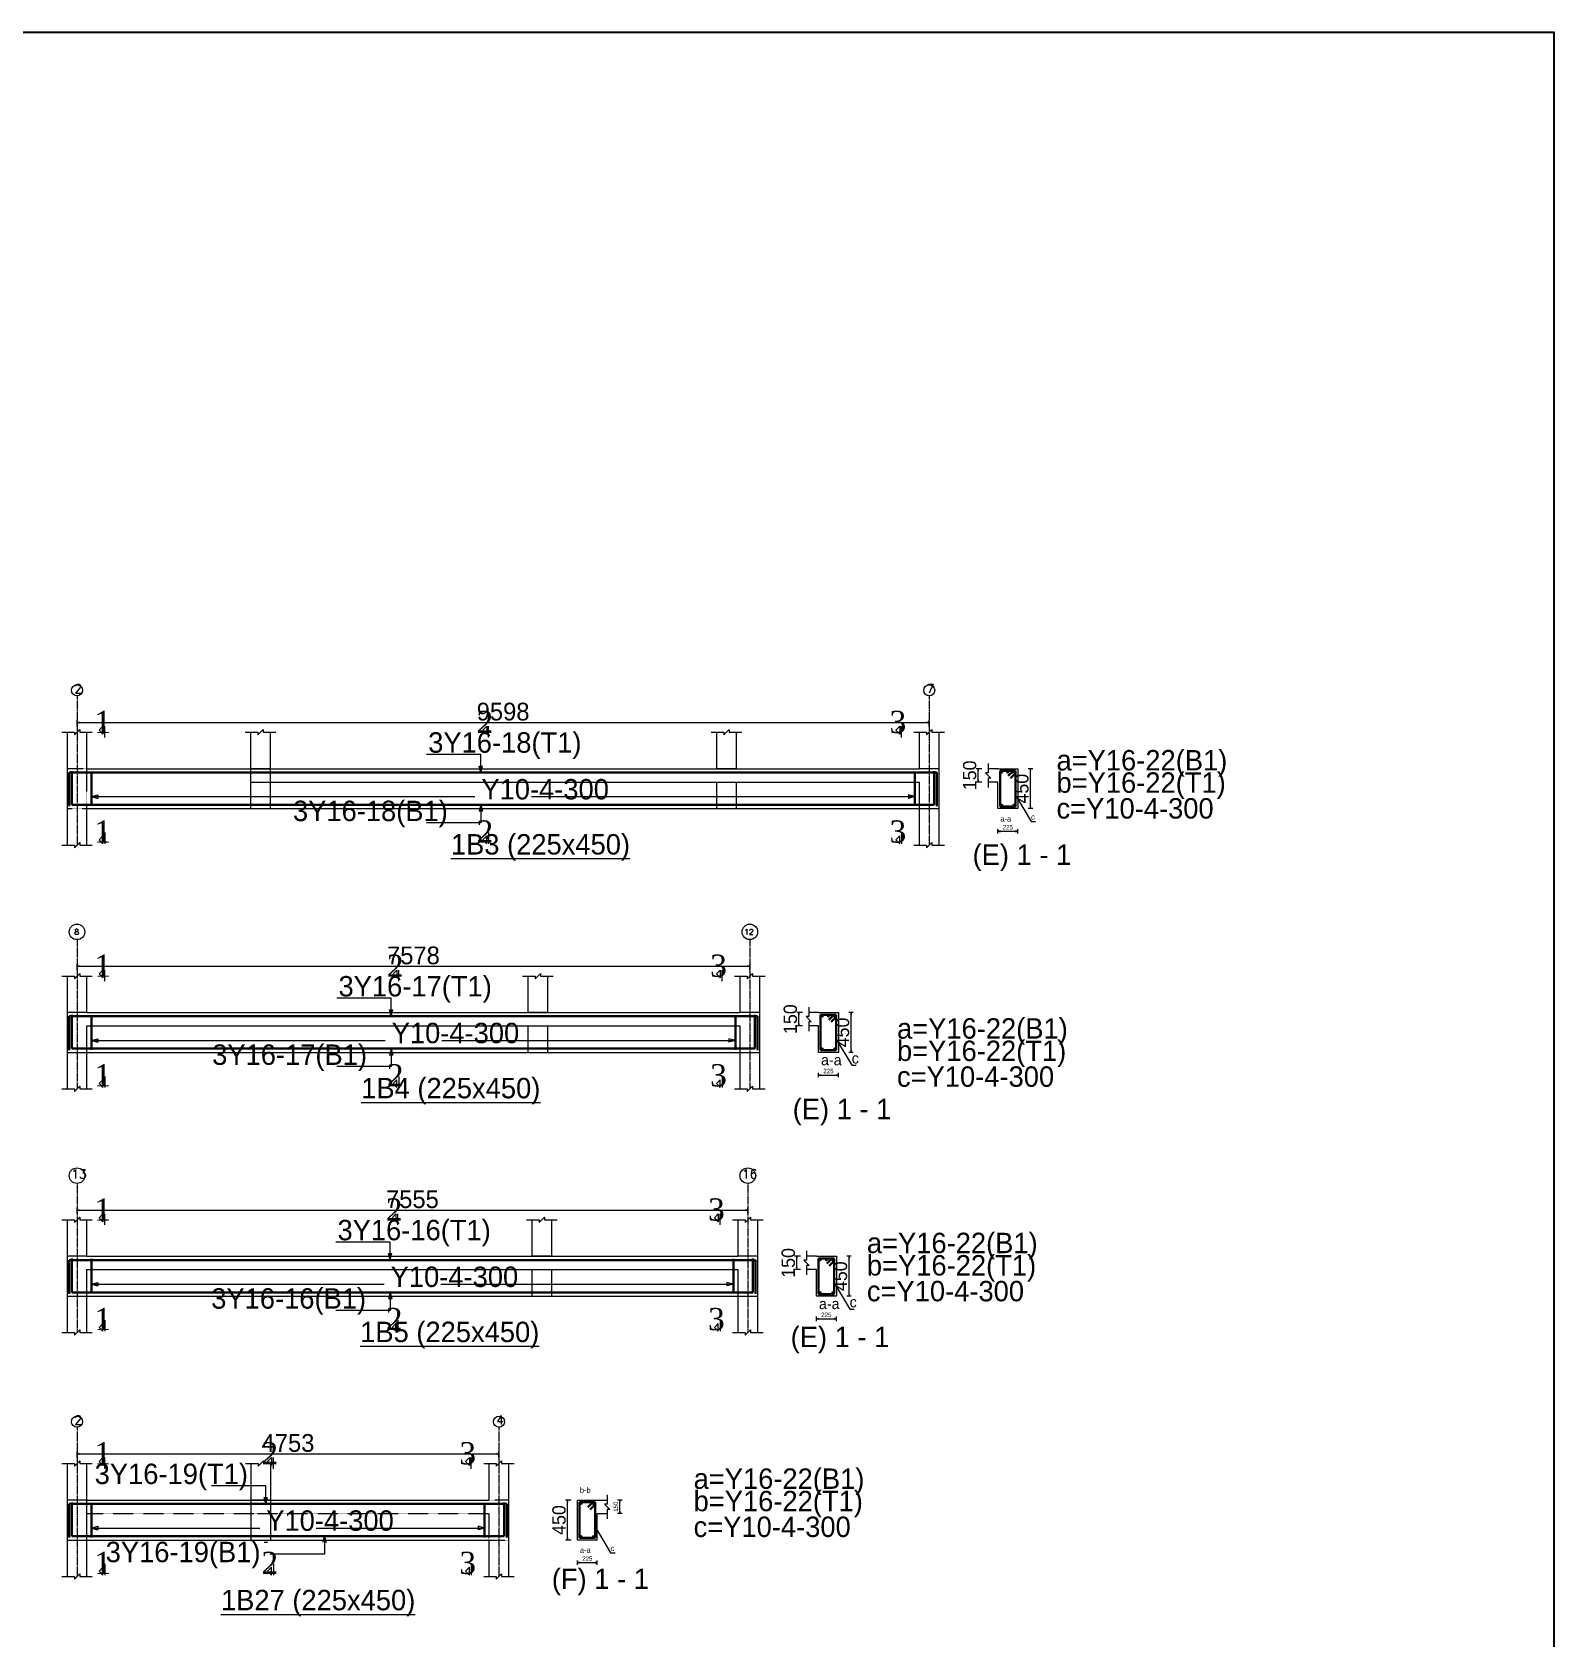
# Model space of a CAD drawing. Header units: inches. Extents: x 23 to 2032867, y 13 to 664695.
# Drawn here: x 778980 to 796119, y 21627 to 39708 of the extents above; entities that cross this region are included whole.
import ezdxf

# ---------------------------------------------------------------- set-up
doc = ezdxf.new("R2010")
doc.units = ezdxf.units.IN
doc.header["$MEASUREMENT"] = 0
for name, pattern in [('Center', [40, 10, -5, 20, -5]), ('CENTER2', [0.7, 0.5, -0.1, 0, -0.1]), ('HIDDEN', [0.375, 0.25, -0.125])]:
    doc.linetypes.add(name, pattern=pattern)
for name, color, linetype, lineweight in [('Dim', 5, 'ByLayer', 0), ('S-_ANOT----_D', 5, 'ByLayer', 0), ('S-_ANOTGRID_E', 4, 'Center', 0), ('S-_ANOTGRID_T', 96, 'ByLayer', 0), ('S-_ANOTSECN_T', 96, 'ByLayer', 0), ('S-_ANOTSYBL_E', 5, 'ByLayer', 0), ('S-_BEAM----_E1', 6, 'ByLayer', 0), ('S-_REIN----_E', 1, 'ByLayer', 0), ('S-_REINLINK_E', 8, 'ByLayer', 0), ('S-_REINMARK_T', 6, 'ByLayer', 0), ('S-_SLAB----_EB', 3, 'HIDDEN', 0), ('S-_SLAB----_EF', 5, 'ByLayer', 0)]:
    doc.layers.add(name, color=color, linetype=linetype, lineweight=lineweight)
doc.layers.add('dimensions', color=1, linetype='Continuous')
doc.styles.add('AKS2', font='ROMAND', dxfattribs={"height": 62.5})
doc.styles.add('OLCU', font='TXT', dxfattribs={"height": 50})
doc.styles.add('STYLE1', font='romantic.ttf')
doc.styles.add('TDONATI', font='TXT', dxfattribs={"height": 62.5})

# ---------------------------------------------------------------- blocks, each defined once
blk = doc.blocks.new('PCDIM_ARROW')
at = {"layer": 'Dim'}
blk.add_hatch(color=256, dxfattribs=at).paths.add_polyline_path([(0, 0), (-1, 0.1667), (-1, -0.1667)], flags=0)
blk.add_hatch(color=256, dxfattribs=at).paths.add_polyline_path([(0, 0), (-1, 0.1667), (-1, -0.1667)], flags=0)
blk.add_hatch(color=256, dxfattribs=at).paths.add_polyline_path([(0, 0), (-1, 0.1667), (-1, -0.1667)], flags=0)
blk.add_hatch(color=256, dxfattribs=at).paths.add_polyline_path([(0, 0), (-1, 0.1667), (-1, -0.1667)], flags=0)
at = {"layer": 'S-_ANOT----_D'}
blk.add_hatch(color=256, dxfattribs=at).paths.add_polyline_path([(0, 0), (-1, 0.1667), (-1, -0.1667)], flags=0)
blk.add_hatch(color=256, dxfattribs=at).paths.add_polyline_path([(0, 0), (-1, 0.1667), (-1, -0.1667)], flags=0)
at = {"layer": 'Dim'}
blk.add_lwpolyline([(0, 0), (-1, 0.1667), (-1, -0.1667)], close=True, dxfattribs=at)
blk.add_lwpolyline([(0, 0), (-1, 0.1667), (-1, -0.1667)], close=True, dxfattribs=at)
blk.add_lwpolyline([(0, 0), (-1, 0.1667), (-1, -0.1667)], close=True, dxfattribs=at)
blk.add_lwpolyline([(0, 0), (-1, 0.1667), (-1, -0.1667)], close=True, dxfattribs=at)
at = {"layer": 'S-_ANOT----_D'}
blk.add_lwpolyline([(0, 0), (-1, 0.1667), (-1, -0.1667)], close=True, dxfattribs=at)
blk.add_lwpolyline([(0, 0), (-1, 0.1667), (-1, -0.1667)], close=True, dxfattribs=at)

msp = doc.modelspace()

# ---------------------------------------------------------------- linework, layer by layer
at = {"layer": 'dimensions', "color": 7}
msp.add_lwpolyline([(796119.07, 8291.459), (744423.891, 8291.459), (744423.891, 39708.013), (796119.07, 39708.013)], close=True, dxfattribs=at)
at = {"layer": 'S-_ANOT----_D'}
for p, q in [((779313.23, 31824.31), (779455.72, 31824.31)), ((779455.72, 31794.31), (779515.73, 31854.31)), ((779455.72, 31824.31), (779455.72, 31794.31)), ((779515.73, 31854.31), (779515.73, 31824.31)), ((779515.73, 31824.31), (779658.22, 31824.31)), ((781379.52, 31824.31), (781522.02, 31824.31)), ((781379.52, 31824.31), (781522.02, 31824.31)), ((781522.02, 31794.31), (781582.02, 31854.31)), ((781522.02, 31794.31), (781582.02, 31854.31)), ((781522.02, 31824.31), (781522.02, 31794.31)), ((781522.02, 31824.31), (781522.02, 31794.31)), ((781582.02, 31854.31), (781582.02, 31824.31)), ((781582.02, 31854.31), (781582.02, 31824.31)), ((781582.02, 31824.31), (781724.52, 31824.31)), ((781582.02, 31824.31), (781724.52, 31824.31)), ((786626.45, 31824.31), (786768.95, 31824.31)), ((786626.45, 31824.31), (786768.95, 31824.31)), ((786768.95, 31794.31), (786828.95, 31854.31)), ((786768.95, 31794.31), (786828.95, 31854.31)), ((786768.95, 31824.31), (786768.95, 31794.31)), ((786768.95, 31824.31), (786768.95, 31794.31)), ((786828.95, 31854.31), (786828.95, 31824.31)), ((786828.95, 31854.31), (786828.95, 31824.31)), ((786828.95, 31824.31), (786971.45, 31824.31)), ((786828.95, 31824.31), (786971.45, 31824.31)), ((788911.23, 31824.31), (789053.72, 31824.31)), ((789053.72, 31794.31), (789113.73, 31854.31)), ((789053.72, 31824.31), (789053.72, 31794.31)), ((789113.73, 31854.31), (789113.73, 31824.31)), ((789113.73, 31824.31), (789256.22, 31824.31)), ((784034.72, 31574.31), (783422.22, 31574.31)), ((784034.72, 31371.31), (784034.72, 31574.31)), ((789746.23, 31474.31), (789746.23, 31369.31)), ((784034.72, 31371.31), (784015.31, 31443.755)), ((784015.31, 31443.755), (784054.14, 31443.755)), ((784034.72, 31371.31), (784054.14, 31443.755)), ((789746.23, 31369.31), (789716.23, 31369.31)), ((789716.23, 31369.31), (789776.22, 31309.31)), ((789776.22, 31309.31), (789746.23, 31309.31)), ((789746.23, 31309.31), (789746.23, 31204.31)), ((779648.23, 31099.31), (779648.23, 31139.31)), ((779648.23, 31099.31), (779720.67, 31118.721)), ((779648.23, 31099.31), (779720.67, 31079.899)), ((779648.23, 31099.31), (779648.23, 31074.31)), ((779648.23, 31099.31), (783965.97, 31099.31)), ((779720.67, 31118.721), (779720.67, 31079.899)), ((784603.48, 31099.31), (788921.22, 31099.31)), ((788921.22, 31099.31), (788848.78, 31118.721)), ((788848.78, 31118.721), (788848.78, 31079.899)), ((788921.22, 31099.31), (788848.78, 31079.899)), ((788921.22, 31099.31), (788921.22, 31139.31)), ((788921.22, 31099.31), (788921.22, 31074.31)), ((790056.22, 31114.31), (790231.23, 30819.31)), ((784034.72, 31007.31), (784015.31, 30934.866)), ((784054.14, 30934.866), (784015.31, 30934.866)), ((784034.72, 31007.31), (784054.14, 30934.866)), ((784034.72, 31007.31), (784034.72, 30804.31)), ((784034.72, 30804.31), (783422.22, 30804.31)), ((790231.23, 30819.31), (790281.23, 30819.31)), ((779455.72, 30524.31), (779515.73, 30584.31)), ((779515.73, 30584.31), (779515.73, 30554.31)), ((789053.72, 30524.31), (789113.73, 30584.31)), ((789113.73, 30584.31), (789113.73, 30554.31)), ((779313.23, 30554.31), (779455.72, 30554.31)), ((779455.72, 30554.31), (779455.72, 30524.31)), ((779515.73, 30554.31), (779658.22, 30554.31)), ((788911.23, 30554.31), (789053.72, 30554.31)), ((789053.72, 30554.31), (789053.72, 30524.31)), ((789113.73, 30554.31), (789256.22, 30554.31)), ((779313.23, 29079.31), (779455.72, 29079.31)), ((779455.72, 29049.31), (779515.73, 29109.31)), ((779455.72, 29079.31), (779455.72, 29049.31)), ((779515.73, 29109.31), (779515.73, 29079.31)), ((779515.73, 29079.31), (779658.22, 29079.31)), ((784504.78, 29079.31), (784647.28, 29079.31)), ((784504.78, 29079.31), (784647.28, 29079.31)), ((784647.28, 29049.31), (784707.28, 29109.31)), ((784647.28, 29049.31), (784707.28, 29109.31)), ((784647.28, 29079.31), (784647.28, 29049.31)), ((784647.28, 29079.31), (784647.28, 29049.31)), ((784707.28, 29109.31), (784707.28, 29079.31)), ((784707.28, 29109.31), (784707.28, 29079.31)), ((784707.28, 29079.31), (784849.78, 29079.31)), ((784707.28, 29079.31), (784849.78, 29079.31)), ((786891.03, 29079.31), (787033.53, 29079.31)), ((787033.53, 29049.31), (787093.53, 29109.31)), ((787033.53, 29079.31), (787033.53, 29049.31)), ((787093.53, 29109.31), (787093.53, 29079.31)), ((787093.53, 29079.31), (787236.03, 29079.31)), ((783024.63, 28829.31), (782412.13, 28829.31)), ((783024.63, 28626.31), (783024.63, 28829.31)), ((783024.63, 28626.31), (783005.22, 28698.754)), ((783005.22, 28698.754), (783044.04, 28698.754)), ((783024.63, 28626.31), (783044.04, 28698.754)), ((787726.04, 28624.31), (787696.03, 28624.31)), ((787696.03, 28624.31), (787756.03, 28564.31)), ((787726.04, 28729.31), (787726.04, 28624.31)), ((779648.23, 28354.31), (779648.23, 28394.31)), ((786901.03, 28354.31), (786901.03, 28394.31)), ((787756.03, 28564.31), (787726.04, 28564.31)), ((787726.04, 28564.31), (787726.04, 28459.31)), ((779648.23, 28354.31), (779720.67, 28373.721)), ((779648.23, 28354.31), (779720.67, 28334.899)), ((779648.23, 28354.31), (779648.23, 28329.31)), ((779648.23, 28354.31), (782955.88, 28354.31)), ((779720.67, 28373.721), (779720.67, 28334.899)), ((783024.63, 28262.31), (783005.22, 28189.866)), ((783024.63, 28262.31), (783044.04, 28189.866)), ((783024.63, 28262.31), (783024.63, 28059.31)), ((783593.38, 28354.31), (786901.03, 28354.31)), ((786901.03, 28354.31), (786828.59, 28373.721)), ((786828.59, 28373.721), (786828.59, 28334.899)), ((786901.03, 28354.31), (786828.59, 28334.899)), ((786901.03, 28354.31), (786901.03, 28329.31)), ((788036.03, 28369.31), (788211.03, 28074.31)), ((783024.63, 28059.31), (782412.13, 28059.31)), ((783044.04, 28189.866), (783005.22, 28189.866)), ((788211.03, 28074.31), (788261.04, 28074.31)), ((779313.23, 27809.31), (779455.72, 27809.31)), ((779455.72, 27779.31), (779515.73, 27839.31)), ((779455.72, 27809.31), (779455.72, 27779.31)), ((779515.73, 27839.31), (779515.73, 27809.31)), ((779515.73, 27809.31), (779658.22, 27809.31)), ((786891.03, 27809.31), (787033.53, 27809.31)), ((787033.53, 27779.31), (787093.53, 27839.31)), ((787033.53, 27809.31), (787033.53, 27779.31)), ((787093.53, 27839.31), (787093.53, 27809.31)), ((787093.53, 27809.31), (787236.03, 27809.31)), ((779313.23, 26334.31), (779455.72, 26334.31)), ((779455.72, 26304.31), (779515.73, 26364.31)), ((779455.72, 26334.31), (779455.72, 26304.31)), ((779515.73, 26364.31), (779515.73, 26334.31)), ((779515.73, 26334.31), (779658.22, 26334.31)), ((784546.81, 26334.31), (784689.31, 26334.31)), ((784546.81, 26334.31), (784689.31, 26334.31)), ((784689.31, 26304.31), (784749.31, 26364.31)), ((784689.31, 26304.31), (784749.31, 26364.31)), ((784689.31, 26334.31), (784689.31, 26304.31)), ((784689.31, 26334.31), (784689.31, 26304.31)), ((784749.31, 26364.31), (784749.31, 26334.31)), ((784749.31, 26364.31), (784749.31, 26334.31)), ((784749.31, 26334.31), (784891.81, 26334.31)), ((784749.31, 26334.31), (784891.81, 26334.31)), ((786867.88, 26334.31), (787010.38, 26334.31)), ((787010.38, 26304.31), (787070.38, 26364.31)), ((787010.38, 26334.31), (787010.38, 26304.31)), ((787070.38, 26364.31), (787070.38, 26334.31)), ((787070.38, 26334.31), (787212.88, 26334.31)), ((783013.06, 26084.31), (782400.55, 26084.31)), ((783013.06, 25881.31), (783013.06, 26084.31)), ((783013.06, 25881.31), (782993.64, 25953.754)), ((782993.64, 25953.754), (783032.47, 25953.754)), ((783013.06, 25881.31), (783032.47, 25953.754)), ((787702.88, 25879.31), (787672.88, 25879.31)), ((787672.88, 25879.31), (787732.88, 25819.31)), ((787702.88, 25984.31), (787702.88, 25879.31)), ((787732.88, 25819.31), (787702.88, 25819.31)), ((787702.88, 25819.31), (787702.88, 25714.31)), ((779648.23, 25609.31), (779648.23, 25649.31)), ((779648.23, 25609.31), (779720.67, 25628.721)), ((779648.23, 25609.31), (779720.67, 25589.899)), ((779648.23, 25609.31), (779648.23, 25584.31)), ((779648.23, 25609.31), (782944.31, 25609.31)), ((779720.67, 25628.721), (779720.67, 25589.899)), ((783013.06, 25517.31), (782993.64, 25444.865)), ((783013.06, 25517.31), (783032.47, 25444.865)), ((783013.06, 25517.31), (783013.06, 25314.31)), ((783581.81, 25609.31), (786877.88, 25609.31)), ((786877.88, 25609.31), (786805.44, 25628.721)), ((786805.44, 25628.721), (786805.44, 25589.899)), ((786877.88, 25609.31), (786805.44, 25589.899)), ((786877.88, 25609.31), (786877.88, 25649.31)), ((786877.88, 25609.31), (786877.88, 25584.31)), ((788012.88, 25624.31), (788187.88, 25329.31)), ((783013.06, 25314.31), (782400.55, 25314.31)), ((783032.47, 25444.865), (782993.64, 25444.865)), ((788187.88, 25329.31), (788237.88, 25329.31)), ((779313.23, 25064.31), (779455.72, 25064.31)), ((779455.72, 25034.31), (779515.73, 25094.31)), ((779455.72, 25064.31), (779455.72, 25034.31)), ((779515.73, 25094.31), (779515.73, 25064.31)), ((779515.73, 25064.31), (779658.22, 25064.31)), ((786867.88, 25064.31), (787010.38, 25064.31)), ((787010.38, 25034.31), (787070.38, 25094.31)), ((787010.38, 25064.31), (787010.38, 25034.31)), ((787070.38, 25094.31), (787070.38, 25064.31)), ((787070.38, 25064.31), (787212.88, 25064.31)), ((779313.23, 23589.31), (779455.72, 23589.31)), ((779455.72, 23559.31), (779515.73, 23619.31)), ((779455.72, 23589.31), (779455.72, 23559.31)), ((779515.73, 23619.31), (779515.73, 23589.31)), ((779515.73, 23589.31), (779658.22, 23589.31)), ((781383.9, 23589.31), (781526.4, 23589.31)), ((781383.9, 23589.31), (781526.4, 23589.31)), ((781526.4, 23559.31), (781586.4, 23619.31)), ((781526.4, 23559.31), (781586.4, 23619.31)), ((781526.4, 23589.31), (781526.4, 23559.31)), ((781526.4, 23589.31), (781526.4, 23559.31)), ((781586.4, 23619.31), (781586.4, 23589.31)), ((781586.4, 23619.31), (781586.4, 23589.31)), ((781586.4, 23589.31), (781728.9, 23589.31)), ((781586.4, 23589.31), (781728.9, 23589.31)), ((784065.73, 23589.31), (784208.22, 23589.31)), ((784208.22, 23559.31), (784268.22, 23619.31)), ((784208.22, 23589.31), (784208.22, 23559.31)), ((784268.22, 23619.31), (784268.22, 23589.31)), ((784268.22, 23589.31), (784410.73, 23589.31)), ((781611.97, 23339.31), (780999.48, 23339.31)), ((781611.97, 23136.31), (781611.97, 23339.31)), ((781611.97, 23136.31), (781592.56, 23208.754)), ((781592.56, 23208.754), (781631.39, 23208.754)), ((781611.97, 23136.31), (781631.39, 23208.754)), ((785455.72, 23239.31), (785455.72, 23134.31)), ((785455.72, 23134.31), (785425.73, 23134.31)), ((785425.73, 23134.31), (785485.72, 23074.31)), ((785485.72, 23074.31), (785455.72, 23074.31)), ((785455.72, 23074.31), (785455.72, 22969.31)), ((779648.23, 22864.31), (779648.23, 22904.31)), ((779648.23, 22864.31), (779720.67, 22883.721)), ((779648.23, 22864.31), (779720.67, 22844.899)), ((779648.23, 22864.31), (779648.23, 22839.31)), ((779648.23, 22864.31), (781543.23, 22864.31)), ((779720.67, 22883.721), (779720.67, 22844.899)), ((782180.72, 22864.31), (784075.72, 22864.31)), ((784075.72, 22864.31), (784003.28, 22883.721)), ((784003.28, 22883.721), (784003.28, 22844.899)), ((784075.72, 22864.31), (784003.28, 22844.899)), ((784075.72, 22864.31), (784075.72, 22904.31)), ((784075.72, 22864.31), (784075.72, 22839.31)), ((785320.72, 22879.31), (785495.73, 22584.31)), ((781631.39, 22699.866), (781592.56, 22699.866)), ((782271.47, 22772.31), (782252.06, 22699.866)), ((782271.47, 22772.31), (782290.89, 22699.866)), ((782271.47, 22772.31), (782271.47, 22569.31)), ((782271.47, 22569.31), (781658.98, 22569.31)), ((785495.73, 22584.31), (785545.72, 22584.31)), ((779313.23, 22319.31), (779455.72, 22319.31)), ((779455.72, 22289.31), (779515.73, 22349.31)), ((779455.72, 22319.31), (779455.72, 22289.31)), ((779515.73, 22349.31), (779515.73, 22319.31)), ((779515.73, 22319.31), (779658.22, 22319.31)), ((784065.73, 22319.31), (784208.22, 22319.31)), ((784208.22, 22289.31), (784268.22, 22349.31)), ((784208.22, 22319.31), (784208.22, 22289.31)), ((784268.22, 22349.31), (784268.22, 22319.31)), ((784268.22, 22319.31), (784410.73, 22319.31))]:
    msp.add_line(p, q, dxfattribs=at)
at = {"layer": 'S-_ANOT----_D', "linetype": 'Continuous'}
for p, q in [((779485.72, 31894.31), (779485.72, 31959.31)), ((779510.72, 31934.31), (789058.72, 31934.31)), ((789083.72, 31894.31), (789083.72, 31959.31)), ((789676.23, 31414.31), (789611.22, 31414.31)), ((789636.22, 31289.31), (789636.22, 31389.31)), ((790249.22, 31414.31), (790199.23, 31414.31)), ((790224.23, 30989.31), (790224.23, 31389.31)), ((789676.23, 31264.31), (789611.22, 31264.31)), ((790249.22, 30964.31), (790199.23, 30964.31)), ((789856.23, 30684.31), (789856.23, 30734.31)), ((789881.23, 30709.31), (790056.22, 30709.31)), ((790081.22, 30684.31), (790081.22, 30734.31)), ((779485.72, 29149.31), (779485.72, 29214.31)), ((779510.72, 29189.31), (787038.53, 29189.31)), ((787063.53, 29149.31), (787063.53, 29214.31)), ((787656.03, 28669.31), (787591.03, 28669.31)), ((787616.03, 28544.31), (787616.03, 28644.31)), ((788229.03, 28669.31), (788179.03, 28669.31)), ((788204.03, 28244.31), (788204.03, 28644.31)), ((787656.03, 28519.31), (787591.03, 28519.31)), ((788229.03, 28219.31), (788179.03, 28219.31)), ((787836.03, 27939.31), (787836.03, 27989.31)), ((787861.03, 27964.31), (788036.03, 27964.31)), ((788061.03, 27939.31), (788061.03, 27989.31)), ((779485.72, 26404.31), (779485.72, 26469.31)), ((779510.72, 26444.31), (787015.38, 26444.31)), ((787040.38, 26404.31), (787040.38, 26469.31)), ((787632.88, 25924.31), (787567.88, 25924.31)), ((787592.88, 25799.31), (787592.88, 25899.31)), ((788205.88, 25924.31), (788155.88, 25924.31)), ((788180.88, 25499.31), (788180.88, 25899.31)), ((787632.88, 25774.31), (787567.88, 25774.31)), ((788205.88, 25474.31), (788155.88, 25474.31)), ((787812.88, 25194.31), (787812.88, 25244.31)), ((787837.88, 25219.31), (788012.88, 25219.31)), ((788037.88, 25194.31), (788037.88, 25244.31)), ((779485.72, 23659.31), (779485.72, 23724.31)), ((779510.72, 23699.31), (784213.23, 23699.31)), ((784238.23, 23659.31), (784238.23, 23724.31)), ((785050.73, 23179.31), (784985.72, 23179.31)), ((785010.72, 22754.31), (785010.72, 23154.31)), ((785623.72, 23179.31), (785573.73, 23179.31)), ((785598.73, 23054.31), (785598.73, 23154.31)), ((785623.72, 23029.31), (785573.73, 23029.31)), ((785050.73, 22729.31), (784985.72, 22729.31)), ((785120.73, 22449.31), (785120.73, 22499.31)), ((785145.73, 22474.31), (785320.72, 22474.31)), ((785345.72, 22449.31), (785345.72, 22499.31))]:
    msp.add_line(p, q, dxfattribs=at)
at = {"layer": 'S-_ANOT----_D', "color": 7}
for centre, radius in [((779485.72, 32296.81), 62.5), ((789083.72, 32296.81), 62.5), ((779485.72, 29576.81), 87.5), ((787063.53, 29576.81), 87.5), ((779485.72, 26831.81), 87.5), ((787040.38, 26831.81), 87.5), ((779485.72, 24061.81), 62.5), ((784238.23, 24061.81), 62.5)]:
    msp.add_circle(centre, radius, dxfattribs=at)
at = {"layer": 'S-_ANOTGRID_E'}
for p, q in [((779485.72, 32234.31), (779485.72, 30554.31)), ((789083.72, 32234.31), (789083.72, 30554.31)), ((779485.72, 29489.31), (779485.72, 27809.31)), ((787063.53, 29489.31), (787063.53, 27809.31)), ((779485.72, 26744.31), (779485.72, 25064.31)), ((787040.38, 26744.31), (787040.38, 25064.31)), ((779485.72, 23999.31), (779485.72, 22319.31)), ((784238.23, 23999.31), (784238.23, 22319.31))]:
    msp.add_line(p, q, dxfattribs=at)
at = {"layer": 'S-_ANOTSYBL_E'}
for p, q in [((779778.23, 31891.81), (779734.03, 31847.616)), ((779734.03, 31847.616), (779778.23, 31803.422)), ((779778.23, 31891.81), (779778.23, 31803.422)), ((779798.22, 31766.81), (779798.22, 31891.81)), ((784099.73, 31891.81), (784055.53, 31847.616)), ((784055.53, 31847.616), (784099.73, 31803.422)), ((784099.73, 31891.81), (784099.73, 31803.422)), ((784119.73, 31766.81), (784119.73, 31891.81)), ((788751.23, 31891.81), (788707.03, 31847.616)), ((788707.03, 31847.616), (788751.23, 31803.422)), ((788751.23, 31891.81), (788751.23, 31803.422)), ((788771.22, 31766.81), (788771.22, 31891.81)), ((779734.03, 30613.504), (779778.23, 30657.698)), ((779778.23, 30569.31), (779734.03, 30613.504)), ((779778.23, 30569.31), (779778.23, 30657.698)), ((779798.22, 30694.31), (779798.22, 30569.31)), ((784055.53, 30613.504), (784099.73, 30657.698)), ((784099.73, 30569.31), (784055.53, 30613.504)), ((784099.73, 30569.31), (784099.73, 30657.698)), ((784119.73, 30694.31), (784119.73, 30569.31)), ((788707.03, 30613.504), (788751.23, 30657.698)), ((788751.23, 30569.31), (788707.03, 30613.504)), ((788751.23, 30569.31), (788751.23, 30657.698)), ((788771.22, 30694.31), (788771.22, 30569.31)), ((779778.23, 29146.81), (779734.03, 29102.616)), ((779778.23, 29146.81), (779778.23, 29058.422)), ((779798.22, 29021.81), (779798.22, 29146.81)), ((783089.63, 29146.81), (783045.43, 29102.616)), ((783089.63, 29146.81), (783089.63, 29058.422)), ((783109.63, 29021.81), (783109.63, 29146.81)), ((786731.03, 29146.81), (786686.84, 29102.616)), ((786731.03, 29146.81), (786731.03, 29058.422)), ((786751.03, 29021.81), (786751.03, 29146.81)), ((779734.03, 29102.616), (779778.23, 29058.422)), ((783045.43, 29102.616), (783089.63, 29058.422)), ((786686.84, 29102.616), (786731.03, 29058.422)), ((779734.03, 27868.504), (779778.23, 27912.698)), ((779778.23, 27824.31), (779734.03, 27868.504)), ((779778.23, 27824.31), (779778.23, 27912.698)), ((779798.22, 27949.31), (779798.22, 27824.31)), ((783045.43, 27868.504), (783089.63, 27912.698)), ((783089.63, 27824.31), (783045.43, 27868.504)), ((783089.63, 27824.31), (783089.63, 27912.698)), ((783109.63, 27949.31), (783109.63, 27824.31)), ((786686.84, 27868.504), (786731.03, 27912.698)), ((786731.03, 27824.31), (786686.84, 27868.504)), ((786731.03, 27824.31), (786731.03, 27912.698)), ((786751.03, 27949.31), (786751.03, 27824.31)), ((779778.23, 26401.81), (779734.03, 26357.616)), ((779778.23, 26401.81), (779778.23, 26313.422)), ((779798.22, 26276.81), (779798.22, 26401.81)), ((783078.06, 26401.81), (783033.86, 26357.616)), ((783078.06, 26401.81), (783078.06, 26313.422)), ((783098.06, 26276.81), (783098.06, 26401.81)), ((786707.88, 26401.81), (786663.69, 26357.616)), ((786707.88, 26401.81), (786707.88, 26313.422)), ((786727.88, 26276.81), (786727.88, 26401.81)), ((779734.03, 26357.616), (779778.23, 26313.422)), ((783033.86, 26357.616), (783078.06, 26313.422)), ((786663.69, 26357.616), (786707.88, 26313.422)), ((779734.03, 25123.504), (779778.23, 25167.699)), ((779778.23, 25079.31), (779778.23, 25167.699)), ((779798.22, 25204.31), (779798.22, 25079.31)), ((783033.86, 25123.504), (783078.06, 25167.699)), ((783078.06, 25079.31), (783078.06, 25167.699)), ((783098.06, 25204.31), (783098.06, 25079.31)), ((786663.69, 25123.504), (786707.88, 25167.699)), ((786707.88, 25079.31), (786707.88, 25167.699)), ((786727.88, 25204.31), (786727.88, 25079.31)), ((779778.23, 25079.31), (779734.03, 25123.504)), ((783078.06, 25079.31), (783033.86, 25123.504)), ((786707.88, 25079.31), (786663.69, 25123.504)), ((779778.23, 23656.81), (779734.03, 23612.617)), ((779734.03, 23612.617), (779778.23, 23568.422)), ((779778.23, 23656.81), (779778.23, 23568.422)), ((779798.22, 23531.81), (779798.22, 23656.81)), ((781676.97, 23656.81), (781632.78, 23612.617)), ((781632.78, 23612.617), (781676.97, 23568.422)), ((781676.97, 23656.81), (781676.97, 23568.422)), ((781696.97, 23531.81), (781696.97, 23656.81)), ((783905.73, 23656.81), (783861.53, 23612.617)), ((783861.53, 23612.617), (783905.73, 23568.422)), ((783905.73, 23656.81), (783905.73, 23568.422)), ((783925.73, 23531.81), (783925.73, 23656.81)), ((779734.03, 22378.5), (779778.23, 22422.699)), ((779778.23, 22334.31), (779778.23, 22422.699)), ((779798.22, 22459.31), (779798.22, 22334.31)), ((781632.78, 22378.5), (781676.97, 22422.699)), ((781676.97, 22334.31), (781676.97, 22422.699)), ((781696.97, 22459.31), (781696.97, 22334.31)), ((783861.53, 22378.5), (783905.73, 22422.699)), ((783905.73, 22334.31), (783905.73, 22422.699)), ((783925.73, 22459.31), (783925.73, 22334.31)), ((779778.23, 22334.31), (779734.03, 22378.5)), ((781676.97, 22334.31), (781632.78, 22378.5)), ((783905.73, 22334.31), (783861.53, 22378.5))]:
    msp.add_line(p, q, dxfattribs=at)
at = {"layer": 'S-_BEAM----_E1'}
for p, q in [((779373.22, 31824.31), (779373.22, 31414.31)), ((779598.23, 31414.31), (779598.23, 31824.31)), ((788971.22, 31824.31), (788971.22, 31414.31)), ((789196.23, 31414.31), (789196.23, 31824.31)), ((779373.22, 31414.31), (779373.22, 30554.31)), ((779598.23, 31414.31), (788971.22, 31414.31)), ((789196.23, 30554.31), (789196.23, 31414.31)), ((789856.23, 31414.31), (789746.23, 31414.31)), ((789856.23, 31414.31), (790081.22, 31414.31)), ((790081.22, 31414.31), (790081.22, 30964.31)), ((789856.23, 31264.31), (789746.23, 31264.31)), ((789856.23, 30964.31), (789856.23, 31264.31)), ((779598.23, 30554.31), (779598.23, 30964.31)), ((779598.23, 30964.31), (788971.22, 30964.31)), ((788971.22, 30964.31), (788971.22, 30554.31)), ((790081.22, 30964.31), (789856.23, 30964.31)), ((779373.22, 29079.31), (779373.22, 28669.31)), ((779598.23, 28669.31), (779598.23, 29079.31)), ((786951.03, 29079.31), (786951.03, 28669.31)), ((787176.03, 28669.31), (787176.03, 29079.31)), ((779373.22, 28669.31), (779373.22, 27809.31)), ((779598.23, 28669.31), (786951.03, 28669.31)), ((787176.03, 27809.31), (787176.03, 28669.31)), ((787836.03, 28669.31), (787726.04, 28669.31)), ((787836.03, 28669.31), (788061.03, 28669.31)), ((788061.03, 28669.31), (788061.03, 28219.31)), ((787836.03, 28519.31), (787726.04, 28519.31)), ((787836.03, 28219.31), (787836.03, 28519.31)), ((779598.23, 27809.31), (779598.23, 28219.31)), ((779598.23, 28219.31), (786951.03, 28219.31)), ((786951.03, 28219.31), (786951.03, 27809.31)), ((788061.03, 28219.31), (787836.03, 28219.31)), ((779373.22, 26334.31), (779373.22, 25924.31)), ((779598.23, 25924.31), (779598.23, 26334.31)), ((786927.88, 26334.31), (786927.88, 25924.31)), ((787152.88, 25924.31), (787152.88, 26334.31)), ((779373.22, 25924.31), (779373.22, 25064.31)), ((779598.23, 25924.31), (786927.88, 25924.31)), ((787152.88, 25064.31), (787152.88, 25924.31)), ((787812.88, 25924.31), (787702.88, 25924.31)), ((787812.88, 25924.31), (788037.88, 25924.31)), ((788037.88, 25924.31), (788037.88, 25474.31)), ((787812.88, 25774.31), (787702.88, 25774.31)), ((787812.88, 25474.31), (787812.88, 25774.31)), ((779598.23, 25064.31), (779598.23, 25474.31)), ((779598.23, 25474.31), (786927.88, 25474.31)), ((786927.88, 25474.31), (786927.88, 25064.31)), ((788037.88, 25474.31), (787812.88, 25474.31)), ((779373.22, 23589.31), (779373.22, 23179.31)), ((779598.23, 23179.31), (779598.23, 23589.31)), ((784125.73, 23589.31), (784125.73, 23179.31)), ((784350.73, 23179.31), (784350.73, 23589.31)), ((779373.22, 23179.31), (779373.22, 22319.31)), ((779598.23, 23179.31), (784125.73, 23179.31)), ((784350.73, 22319.31), (784350.73, 23179.31)), ((785120.73, 23179.31), (785345.72, 23179.31)), ((785120.73, 22729.31), (785120.73, 23179.31)), ((785345.72, 23179.31), (785455.72, 23179.31)), ((785345.72, 22729.31), (785345.72, 23029.31)), ((785345.72, 23029.31), (785455.72, 23029.31)), ((779598.23, 22319.31), (779598.23, 22729.31)), ((779598.23, 22729.31), (784125.73, 22729.31)), ((784125.73, 22729.31), (784125.73, 22319.31)), ((785345.72, 22729.31), (785120.73, 22729.31))]:
    msp.add_line(p, q, dxfattribs=at)
at = {"layer": 'S-_REIN----_E', "lineweight": 30}
for p, q in [((779398.23, 30991.31), (779398.23, 31371.31)), ((779398.23, 31371.31), (789171.22, 31371.31)), ((779428.22, 31387.31), (779428.22, 31007.31)), ((789141.23, 31007.31), (789141.23, 31387.31)), ((789171.22, 31371.31), (789171.22, 30991.31)), ((779428.22, 31007.31), (789141.23, 31007.31)), ((779398.23, 28246.31), (779398.23, 28626.31)), ((779398.23, 28626.31), (787151.03, 28626.31)), ((779428.22, 28642.31), (779428.22, 28262.31)), ((787121.03, 28262.31), (787121.03, 28642.31)), ((787151.03, 28626.31), (787151.03, 28246.31)), ((779428.22, 28262.31), (787121.03, 28262.31)), ((779398.23, 25501.31), (779398.23, 25881.31)), ((779398.23, 25881.31), (787127.88, 25881.31)), ((779428.22, 25897.31), (779428.22, 25517.31)), ((787097.88, 25517.31), (787097.88, 25897.31)), ((787127.88, 25881.31), (787127.88, 25501.31)), ((779428.22, 25517.31), (787097.88, 25517.31)), ((779428.22, 23152.31), (779428.22, 22772.31)), ((784295.72, 22772.31), (784295.72, 23152.31)), ((779398.23, 22756.31), (779398.23, 23136.31)), ((779398.23, 23136.31), (784325.72, 23136.31)), ((784325.72, 23136.31), (784325.72, 22756.31)), ((779428.22, 22772.31), (784295.72, 22772.31))]:
    msp.add_line(p, q, dxfattribs=at)
at = {"layer": 'S-_REIN----_E'}
for centre in [(789899.23, 31371.31), (789968.73, 31371.31), (790038.23, 31371.31), (789899.23, 31007.31), (790038.23, 31007.31), (787879.04, 28626.31), (787948.54, 28626.31), (788018.04, 28626.31), (787879.04, 28262.31), (788018.04, 28262.31), (787855.88, 25881.31), (787925.38, 25881.31), (787994.88, 25881.31), (787855.88, 25517.31), (787994.88, 25517.31), (785163.72, 23136.31), (785302.72, 23136.31), (785163.72, 22772.31), (785302.72, 22772.31)]:
    msp.add_circle(centre, 8, dxfattribs=at)
at = {"layer": 'S-_REINLINK_E', "lineweight": 30}
for p, q in [((779648.23, 30994.31), (779648.23, 31384.31)), ((788921.22, 30994.31), (788921.22, 31384.31)), ((789881.23, 30989.315), (789881.23, 31389.305)), ((789881.23, 31389.305), (790056.22, 31389.305)), ((790031.22, 31389.305), (789974.65, 31332.737)), ((790056.22, 31364.305), (789999.65, 31307.736)), ((790056.22, 31389.305), (790056.22, 30989.315)), ((790056.22, 30989.315), (789881.23, 30989.315)), ((779648.23, 28249.31), (779648.23, 28639.31)), ((786901.03, 28249.31), (786901.03, 28639.31)), ((787861.04, 28244.315), (787861.04, 28644.305)), ((787861.04, 28644.305), (788036.03, 28644.305)), ((788011.03, 28644.305), (787954.46, 28587.737)), ((788036.03, 28619.305), (787979.46, 28562.737)), ((788036.03, 28644.305), (788036.03, 28244.315)), ((788036.03, 28244.315), (787861.04, 28244.315)), ((779648.23, 25504.31), (779648.23, 25894.31)), ((786877.88, 25504.31), (786877.88, 25894.31)), ((787837.89, 25499.315), (787837.89, 25899.305)), ((787837.89, 25899.305), (788012.88, 25899.305)), ((787987.88, 25899.305), (787931.31, 25842.736)), ((788012.88, 25874.305), (787956.31, 25817.736)), ((788012.88, 25899.305), (788012.88, 25499.315)), ((788012.88, 25499.315), (787837.89, 25499.315)), ((779648.23, 22759.31), (779648.23, 23149.31)), ((784075.72, 22759.31), (784075.72, 23149.31)), ((785145.73, 22754.315), (785145.73, 23154.305)), ((785145.73, 23154.305), (785320.72, 23154.305)), ((785295.72, 23154.305), (785239.15, 23097.736)), ((785320.72, 23154.305), (785320.72, 22754.315)), ((785320.72, 23129.304), (785264.15, 23072.737)), ((785320.72, 22754.315), (785145.73, 22754.315))]:
    msp.add_line(p, q, dxfattribs=at)
at = {"layer": 'S-_SLAB----_EB'}
for p, q in [((781439.52, 31824.31), (781439.52, 31414.31)), ((781664.52, 31414.31), (781664.52, 31824.31)), ((786686.45, 31824.31), (786686.45, 31414.31)), ((786911.45, 31414.31), (786911.45, 31824.31)), ((779598.23, 31414.31), (779373.22, 31414.31)), ((779373.22, 31414.31), (779373.22, 30964.31)), ((779598.23, 30964.31), (779598.23, 31414.31)), ((781664.52, 31414.31), (781439.52, 31414.31)), ((781439.52, 31414.31), (781439.52, 30964.31)), ((781439.52, 31414.31), (781664.52, 31414.31)), ((781664.52, 30964.31), (781664.52, 31414.31)), ((786686.45, 31414.31), (786911.45, 31414.31)), ((779373.22, 30964.31), (779598.23, 30964.31)), ((781439.52, 30964.31), (781664.52, 30964.31)), ((784564.78, 29079.31), (784564.77, 28669.31)), ((784789.78, 28669.31), (784789.78, 29079.31)), ((784564.77, 28669.31), (784789.78, 28669.31)), ((784606.81, 26334.31), (784606.81, 25924.31)), ((784831.81, 25924.31), (784831.81, 26334.31)), ((784606.81, 25924.31), (784831.81, 25924.31)), ((781443.9, 23589.31), (781443.9, 23029.31)), ((781668.9, 23179.31), (781668.9, 23589.31)), ((779598.23, 23179.31), (779373.22, 23179.31)), ((779373.22, 23179.31), (779373.22, 22729.31)), ((779598.23, 23179.31), (781443.9, 23179.31)), ((781668.9, 23179.31), (784125.73, 23179.31)), ((784350.73, 23179.31), (784125.73, 23179.31)), ((784350.73, 22729.31), (784350.73, 23179.31)), ((779598.23, 22729.31), (779598.23, 23029.31)), ((779598.23, 23029.31), (781556.4, 23029.31)), ((781443.9, 23029.31), (781668.9, 23029.31)), ((781556.4, 23029.31), (784125.73, 23029.31)), ((784125.73, 23029.31), (784125.73, 22729.31)), ((779373.22, 22729.31), (779598.23, 22729.31)), ((784125.73, 22729.31), (784350.73, 22729.31))]:
    msp.add_line(p, q, dxfattribs=at)
at = {"layer": 'S-_SLAB----_EF'}
for p, q in [((781439.52, 31824.31), (781439.52, 31264.31)), ((781664.52, 31414.31), (781664.52, 31824.31)), ((786686.45, 31824.31), (786686.45, 31414.31)), ((786911.45, 31414.31), (786911.45, 31824.31)), ((781664.52, 31414.31), (781439.52, 31414.31)), ((781439.52, 31414.31), (781439.52, 30964.31)), ((781664.52, 31414.31), (786686.45, 31414.31)), ((786911.45, 31414.31), (786686.45, 31414.31)), ((786911.45, 31414.31), (788971.22, 31414.31)), ((789196.23, 31414.31), (788971.22, 31414.31)), ((789196.23, 30964.31), (789196.23, 31414.31)), ((781439.52, 31264.31), (781664.52, 31264.31)), ((781664.52, 30964.31), (781664.52, 31264.31)), ((781664.52, 31264.31), (786686.45, 31264.31)), ((786686.45, 31264.31), (786686.45, 30964.31)), ((786686.45, 31264.31), (786911.45, 31264.31)), ((786911.45, 30964.31), (786911.45, 31264.31)), ((786911.45, 31264.31), (788971.22, 31264.31)), ((788971.22, 31264.31), (788971.22, 30964.31)), ((781439.52, 30964.31), (781664.52, 30964.31)), ((786686.45, 30964.31), (786911.45, 30964.31)), ((788971.22, 30964.31), (789196.23, 30964.31)), ((784564.78, 29079.31), (784564.78, 28669.31)), ((784789.78, 28669.31), (784789.78, 29079.31)), ((779598.23, 28669.31), (779373.22, 28669.31)), ((779373.22, 28669.31), (779373.22, 28219.31)), ((779598.23, 28669.31), (784564.78, 28669.31)), ((784789.78, 28669.31), (784564.77, 28669.31)), ((784789.78, 28669.31), (786951.03, 28669.31)), ((787176.03, 28669.31), (786951.03, 28669.31)), ((787176.03, 28219.31), (787176.03, 28669.31)), ((779598.23, 28219.31), (779598.23, 28519.31)), ((779598.23, 28519.31), (784564.78, 28519.31)), ((784564.78, 28519.31), (784564.77, 28219.31)), ((784564.78, 28519.31), (784789.78, 28519.31)), ((784789.78, 28219.31), (784789.78, 28519.31)), ((784789.78, 28519.31), (786951.03, 28519.31)), ((786951.03, 28519.31), (786951.03, 28219.31)), ((779373.22, 28219.31), (779598.23, 28219.31)), ((784564.77, 28219.31), (784789.78, 28219.31)), ((786951.03, 28219.31), (787176.03, 28219.31)), ((784606.81, 26334.31), (784606.81, 25924.31)), ((784831.81, 25924.31), (784831.81, 26334.31)), ((779598.23, 25924.31), (779373.22, 25924.31)), ((779373.22, 25924.31), (779373.22, 25474.31)), ((779598.23, 25924.31), (784606.81, 25924.31)), ((784831.81, 25924.31), (784606.81, 25924.31)), ((784831.81, 25924.31), (786927.88, 25924.31)), ((787152.88, 25924.31), (786927.88, 25924.31)), ((787152.88, 25474.31), (787152.88, 25924.31)), ((779598.23, 25474.31), (779598.23, 25774.31)), ((779598.23, 25774.31), (784606.81, 25774.31)), ((784606.81, 25774.31), (784606.81, 25474.31)), ((784606.81, 25774.31), (784831.81, 25774.31)), ((784831.81, 25474.31), (784831.81, 25774.31)), ((784831.81, 25774.31), (786927.88, 25774.31)), ((786927.88, 25774.31), (786927.88, 25474.31)), ((779373.22, 25474.31), (779598.23, 25474.31)), ((784606.81, 25474.31), (784831.81, 25474.31)), ((786927.88, 25474.31), (787152.88, 25474.31)), ((781443.9, 23589.31), (781443.9, 23179.31)), ((781668.9, 23179.31), (781668.9, 23589.31)), ((779598.23, 23179.31), (779373.22, 23179.31)), ((779373.22, 23179.31), (779373.22, 22729.31)), ((779598.23, 22729.31), (779598.23, 23179.31)), ((781668.9, 23179.31), (781443.9, 23179.31)), ((781443.9, 23179.31), (781443.9, 22729.31)), ((781443.9, 23179.31), (781668.9, 23179.31)), ((781668.9, 22729.31), (781668.9, 23179.31)), ((779373.22, 22729.31), (779598.23, 22729.31)), ((781443.9, 22729.31), (781668.9, 22729.31))]:
    msp.add_line(p, q, dxfattribs=at)

# ---------------------------------------------------------------- block references
at = {"layer": 'S-_ANOT----_D', "linetype": 'Continuous', "xscale": 25, "yscale": 25, "zscale": 25}
for p, rotation in [((779485.72, 31934.31), 180), ((789636.22, 31414.31), 90), ((789636.22, 31264.31), 270), ((790224.23, 31414.31), 90), ((790224.23, 30964.31), 270), ((789856.23, 30709.31), 180), ((779485.72, 29189.31), 180), ((787616.03, 28669.31), 90), ((788204.03, 28669.31), 90), ((787616.03, 28519.31), 270), ((788204.03, 28219.31), 270), ((787836.03, 27964.31), 180), ((779485.72, 26444.31), 180), ((787592.88, 25924.31), 90), ((788180.88, 25924.31), 90), ((787592.88, 25774.31), 270), ((788180.88, 25474.31), 270), ((787812.88, 25219.31), 180), ((779485.72, 23699.31), 180), ((785010.72, 23179.31), 90), ((785598.73, 23179.31), 90), ((785598.73, 23029.31), 270), ((785010.72, 22729.31), 270), ((785120.73, 22474.31), 180)]:
    msp.add_blockref('PCDIM_ARROW', p, dxfattribs=dict(at, rotation=rotation))
for p in [(789083.72, 31934.31), (790081.22, 30709.31), (787063.53, 29189.31), (788061.03, 27964.31), (787040.38, 26444.31), (788037.88, 25219.31), (784238.23, 23699.31), (785345.72, 22474.31)]:
    msp.add_blockref('PCDIM_ARROW', p, dxfattribs=at)

# ---------------------------------------------------------------- texts
at = {"layer": 'S-_ANOT----_D', "linetype": 'Continuous', "style": 'OLCU'}
for s, p in [('3Y16-18(T1)', (783440.97, 31594.31)), ('a=Y16-22(B1)', (790517.31, 31394.56)), ('Y10-4-300', (784039.928, 31068.06)), ('b=Y16-22(T1)', (790517.31, 31142.81)), ('3Y16-18(B1)', (781917.97, 30824.31)), ('c=Y10-4-300', (790517.31, 30852.56)), ('%%U1B3 (225x450)', (783696.624, 30447.644)), ('(E) 1 - 1', (789571.849, 30331.144)), ('3Y16-17(T1)', (782430.88, 28849.31)), ('a=Y16-22(B1)', (788720.81, 28374.56)), ('Y10-4-300', (783029.838, 28323.06)), ('3Y16-17(B1)', (781007.88, 28079.31)), ('b=Y16-22(T1)', (788720.81, 28122.81)), ('c=Y10-4-300', (788720.81, 27832.56)), ('%%U1B4 (225x450)', (782686.534, 27702.644)), ('(E) 1 - 1', (787546.159, 27467.644)), ('3Y16-16(T1)', (782419.31, 26104.31)), ('a=Y16-22(B1)', (788381.81, 25959.06)), ('b=Y16-22(T1)', (788381.81, 25707.31)), ('Y10-4-300', (783018.268, 25578.06)), ('3Y16-16(B1)', (780997.31, 25334.31)), ('c=Y10-4-300', (788381.81, 25417.06)), ('%%U1B5 (225x450)', (782674.964, 24957.644)), ('(E) 1 - 1', (787522.999, 24901.144)), ('3Y16-19(T1)', (779684.72, 23359.31)), ('a=Y16-22(B1)', (786430.31, 23305.06)), ('b=Y16-22(T1)', (786430.31, 23053.31)), ('Y10-4-300', (781617.178, 22833.06)), ('c=Y10-4-300', (786430.31, 22763.06)), ('3Y16-19(B1)', (779808.72, 22479.81)), ('(F) 1 - 1', (784833.22, 22177.144)), ('%%U1B27 (225x450)', (781107.255, 21938.144))]:
    msp.add_text(s, height=230, dxfattribs=at).set_placement(p)
at = {"layer": 'S-_ANOT----_D', "color": 0, "linetype": 'Continuous', "attachment_point": 8, "style": 'OLCU'}
for s, insert, char_height in [('\\A1;9598', (784284.72, 31954.31), 200), ('\\A1;225', (789968.725, 30729.31), 50), ('\\A1;7578', (783274.625, 29209.31), 200), ('\\A1;225', (787948.53, 27984.31), 50), ('\\A1;7555', (783263.05, 26464.31), 200), ('\\A1;225', (787925.38, 25239.31), 50), ('\\A1;4753', (781861.975, 23719.31), 200), ('\\A1;225', (785233.225, 22494.31), 50)]:
    msp.add_mtext(s, dxfattribs=dict(at, insert=insert, char_height=char_height))
at = {"layer": 'S-_ANOT----_D', "color": 0, "linetype": 'Continuous', "attachment_point": 8, "rotation": 90, "style": 'OLCU'}
for s, insert, char_height in [('\\A1;150', (789616.22, 31339.31), 150), ('\\A1;450', (790204.23, 31189.31), 150), ('\\A1;150', (787596.03, 28594.31), 150), ('\\A1;450', (788184.03, 28444.31), 150), ('\\A1;150', (787572.88, 25849.31), 150), ('\\A1;450', (788160.88, 25699.31), 150), ('\\A1;150', (785578.73, 23104.31), 50), ('\\A1;450', (784990.72, 22954.31), 150)]:
    msp.add_mtext(s, dxfattribs=dict(at, insert=insert, char_height=char_height))
at = {"layer": 'S-_ANOTGRID_T', "linetype": 'CENTER2', "lineweight": 35, "style": 'AKS2'}
for s, height, p in [('2', 100, (779455.958, 32265.56)), ('7', 100, (789053.958, 32265.56)), ('8', 62.5, (779455.958, 29545.56)), ('12', 62.5, (786999.542, 29545.56)), ('13', 100, (779421.732, 26800.56)), ('16', 100, (786976.392, 26800.56)), ('2', 100, (779455.958, 24030.56)), ('4', 100, (784206.98, 24030.56))]:
    msp.add_text(s, height=height, dxfattribs=at).set_placement(p)
at = {"layer": 'S-_ANOTSECN_T', "linetype": 'CENTER2', "lineweight": 35, "style": 'STYLE1'}
for s, p in [('1', (779681.292, 31816.366)), ('2', (783984.934, 31816.366)), ('3', (788636.434, 31816.366)), ('1', (779681.292, 30582.254)), ('2', (783984.934, 30582.254)), ('3', (788636.434, 30582.254)), ('1', (779681.292, 29071.366)), ('2', (782974.834, 29071.366)), ('3', (786616.244, 29071.366)), ('1', (779681.292, 27837.254)), ('2', (782974.834, 27837.254)), ('3', (786616.244, 27837.254)), ('2', (782963.264, 26326.366)), ('3', (786593.094, 26326.366)), ('1', (779681.292, 26326.366)), ('1', (779681.292, 25092.254)), ('2', (782963.264, 25092.254)), ('3', (786593.094, 25092.254)), ('1', (779681.292, 23581.367)), ('2', (781562.184, 23581.367)), ('3', (783790.934, 23581.367)), ('1', (779681.292, 22347.25)), ('2', (781562.184, 22347.25)), ('3', (783790.934, 22347.25))]:
    msp.add_text(s, height=250, dxfattribs=at).set_placement(p)
at = {"layer": 'S-_REINMARK_T', "linetype": 'CENTER2', "lineweight": 35, "style": 'TDONATI'}
for s, height, p in [('a-a', 62.5, (789885.396, 30819.31)), ('c', 62.5, (790231.23, 30839.31)), ('a-a', 120, (787865.206, 28074.31)), ('c', 120, (788211.03, 28094.31)), ('a-a', 120, (787842.046, 25329.31)), ('c', 120, (788187.88, 25349.31)), ('b-b', 62.5, (785149.886, 23259.31)), ('a-a', 62.5, (785149.886, 22584.31)), ('c', 62.5, (785495.73, 22604.31))]:
    msp.add_text(s, height=height, dxfattribs=at).set_placement(p)

doc.saveas('drawing.dxf')
